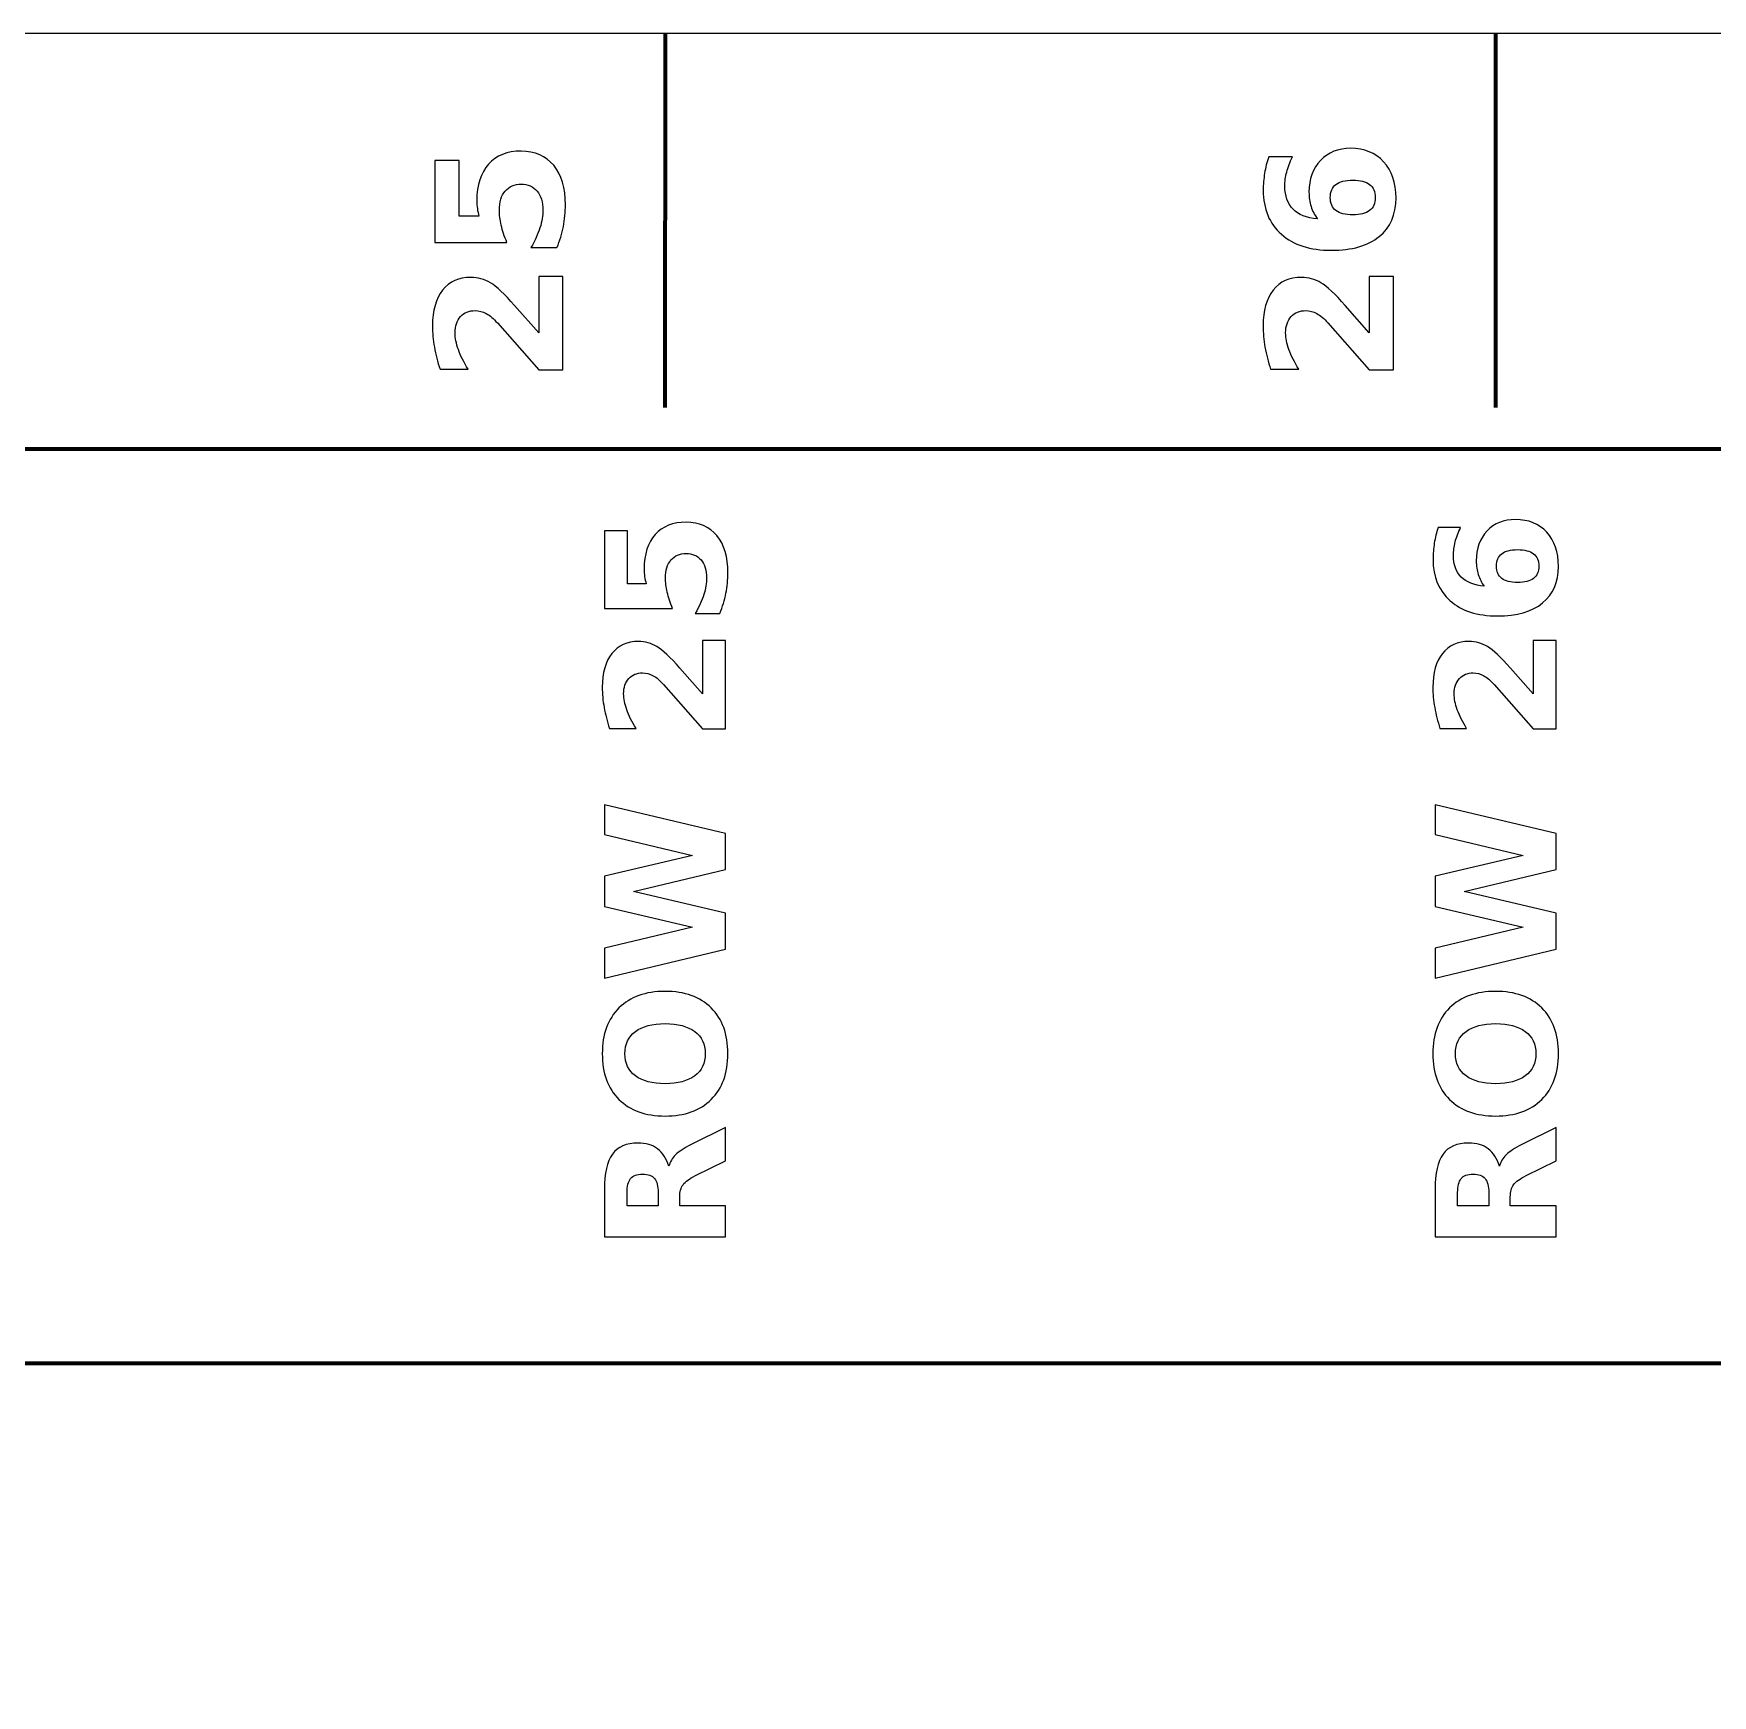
# Model space of a CAD drawing. Header units: centimetres. Extents: x -27.5 to 5.5, y -16.9 to -12.8.
# Drawn here: x -2.567 to -0.546, y -14.85 to -12.85 of the extents above; entities that cross this region are included whole.
import ezdxf

# ---------------------------------------------------------------- set-up
doc = ezdxf.new("R2010")
doc.units = ezdxf.units.CM
doc.header["$MEASUREMENT"] = 0
doc.layers.add('Layer 1', color=7, linetype='Continuous')

msp = doc.modelspace()

# ---------------------------------------------------------------- linework, layer by layer
at = {"layer": 'Layer 1', "color": 7}
msp.add_open_spline([(-27.5, -12.85), (-27.5, -12.85), (5.5, -12.85), (5.5, -12.85), (5.5, -12.85), (5.5, -12.85), (5.5, -16.85), (5.5, -16.85), (5.5, -16.85), (5.5, -16.85), (-27.5, -16.85), (-27.5, -16.85), (-27.5, -16.85), (-27.5, -16.85), (-27.5, -12.85), (-27.5, -12.85)], degree=3, knots=[0, 0, 0, 0, 0.25, 0.25, 0.25, 0.25, 0.5, 0.5, 0.5, 0.5, 0.75, 0.75, 0.75, 0.75, 1, 1, 1, 1], dxfattribs=at)
at = {"layer": 'Layer 1', "color": 250, "lineweight": 106}
for points in [[(-1.80684, -12.85), (-1.80684, -12.85), (-1.80686, -13.29999), (-1.80686, -13.29999)], [(-0.80684, -12.85), (-0.80684, -12.85), (-0.80686, -13.29999), (-0.80686, -13.29999)]]:
    msp.add_open_spline(points, degree=3, dxfattribs=at)
at = {"layer": 'Layer 1', "color": 250}
for points, knots in [([(-2.08401, -13.10151), (-2.08401, -13.10151), (-2.08401, -13.00259), (-2.08401, -13.00259), (-2.08401, -13.00259), (-2.08401, -13.00259), (-2.05476, -13.00259), (-2.05476, -13.00259), (-2.05476, -13.00259), (-2.05476, -13.00259), (-2.05476, -13.0698), (-2.05476, -13.0698), (-2.05476, -13.0698), (-2.05476, -13.0698), (-2.03088, -13.0698), (-2.03088, -13.0698), (-2.03088, -13.0698), (-2.03169, -13.06676), (-2.03232, -13.06373), (-2.03278, -13.06066), (-2.03278, -13.06066), (-2.03324, -13.05759), (-2.03345, -13.05438), (-2.03345, -13.0511), (-2.03345, -13.0511), (-2.03345, -13.03226), (-2.02876, -13.01762), (-2.01934, -13.00714), (-2.01934, -13.00714), (-2.00996, -12.99667), (-1.99683, -12.99144), (-1.98004, -12.99144), (-1.98004, -12.99144), (-1.96336, -12.99144), (-1.9503, -12.99716), (-1.94085, -13.00855), (-1.94085, -13.00855), (-1.93143, -13.01995), (-1.9267, -13.03579), (-1.9267, -13.05604), (-1.9267, -13.05604), (-1.9267, -13.06479), (-1.92755, -13.07347), (-1.92924, -13.08204), (-1.92924, -13.08204), (-1.93093, -13.09061), (-1.93347, -13.09915), (-1.93693, -13.10762), (-1.93693, -13.10762), (-1.93693, -13.10762), (-1.96826, -13.10762), (-1.96826, -13.10762), (-1.96826, -13.10762), (-1.96343, -13.09922), (-1.95983, -13.09125), (-1.95739, -13.0837), (-1.95739, -13.0837), (-1.95499, -13.07615), (-1.9538, -13.06902), (-1.9538, -13.06235), (-1.9538, -13.06235), (-1.9538, -13.05269), (-1.95616, -13.0451), (-1.96089, -13.03956), (-1.96089, -13.03956), (-1.96558, -13.03403), (-1.97196, -13.03124), (-1.98001, -13.03124), (-1.98001, -13.03124), (-1.98816, -13.03124), (-1.99454, -13.03403), (-1.99923, -13.03956), (-1.99923, -13.03956), (-2.00393, -13.0451), (-2.00625, -13.05269), (-2.00625, -13.06235), (-2.00625, -13.06235), (-2.00625, -13.06807), (-2.00551, -13.07417), (-2.00403, -13.08063), (-2.00403, -13.08063), (-2.00255, -13.08712), (-2.00026, -13.09407), (-1.99715, -13.10151), (-1.99715, -13.10151), (-1.99715, -13.10151), (-2.08401, -13.10151), (-2.08401, -13.10151)], [0, 0, 0, 0, 0.0454545, 0.0454545, 0.0454545, 0.0454545, 0.0909091, 0.0909091, 0.0909091, 0.0909091, 0.1363636, 0.1363636, 0.1363636, 0.1363636, 0.1818182, 0.1818182, 0.1818182, 0.1818182, 0.2272727, 0.2272727, 0.2272727, 0.2272727, 0.2727273, 0.2727273, 0.2727273, 0.2727273, 0.3181818, 0.3181818, 0.3181818, 0.3181818, 0.3636364, 0.3636364, 0.3636364, 0.3636364, 0.4090909, 0.4090909, 0.4090909, 0.4090909, 0.4545455, 0.4545455, 0.4545455, 0.4545455, 0.5, 0.5, 0.5, 0.5, 0.5454545, 0.5454545, 0.5454545, 0.5454545, 0.5909091, 0.5909091, 0.5909091, 0.5909091, 0.6363636, 0.6363636, 0.6363636, 0.6363636, 0.6818182, 0.6818182, 0.6818182, 0.6818182, 0.7272727, 0.7272727, 0.7272727, 0.7272727, 0.7727273, 0.7727273, 0.7727273, 0.7727273, 0.8181818, 0.8181818, 0.8181818, 0.8181818, 0.8636364, 0.8636364, 0.8636364, 0.8636364, 0.9090909, 0.9090909, 0.9090909, 0.9090909, 0.9545455, 0.9545455, 0.9545455, 0.9545455, 1, 1, 1, 1]), ([(-1.07999, -12.99818), (-1.07999, -12.99818), (-1.05145, -12.99818), (-1.05145, -12.99818), (-1.05145, -12.99818), (-1.05455, -13.00474), (-1.05684, -13.01088), (-1.05832, -13.01667), (-1.05832, -13.01667), (-1.05981, -13.02245), (-1.06055, -13.02813), (-1.06055, -13.03364), (-1.06055, -13.03364), (-1.06055, -13.04549), (-1.05727, -13.0547), (-1.05067, -13.06133), (-1.05067, -13.06133), (-1.04411, -13.06793), (-1.03434, -13.07181), (-1.02139, -13.0729), (-1.02139, -13.0729), (-1.02474, -13.06835), (-1.02728, -13.06341), (-1.02897, -13.05812), (-1.02897, -13.05812), (-1.03067, -13.05283), (-1.03151, -13.04704), (-1.03151, -13.04076), (-1.03151, -13.04076), (-1.03151, -13.02499), (-1.02689, -13.01226), (-1.01765, -13.00259), (-1.01765, -13.00259), (-1.00844, -12.99289), (-0.99634, -12.98806), (-0.98138, -12.98806), (-0.98138, -12.98806), (-0.96484, -12.98806), (-0.95161, -12.99346), (-0.94162, -13.00429), (-0.94162, -13.00429), (-0.93168, -13.01508), (-0.9267, -13.02962), (-0.9267, -13.04778), (-0.9267, -13.04778), (-0.9267, -13.06782), (-0.93347, -13.08334), (-0.94702, -13.09435), (-0.94702, -13.09435), (-0.96053, -13.10532), (-0.97976, -13.11083), (-1.00463, -13.11083), (-1.00463, -13.11083), (-1.0301, -13.11083), (-1.05014, -13.10441), (-1.06471, -13.09156), (-1.06471, -13.09156), (-1.07928, -13.07869), (-1.08658, -13.06108), (-1.08658, -13.03868), (-1.08658, -13.03868), (-1.08658, -13.03159), (-1.08602, -13.02471), (-1.08492, -13.01801), (-1.08492, -13.01801), (-1.08383, -13.01134), (-1.08217, -13.00474), (-1.07999, -12.99818)], [0, 0, 0, 0, 0.0588235, 0.0588235, 0.0588235, 0.0588235, 0.1176471, 0.1176471, 0.1176471, 0.1176471, 0.1764706, 0.1764706, 0.1764706, 0.1764706, 0.2352941, 0.2352941, 0.2352941, 0.2352941, 0.2941176, 0.2941176, 0.2941176, 0.2941176, 0.3529412, 0.3529412, 0.3529412, 0.3529412, 0.4117647, 0.4117647, 0.4117647, 0.4117647, 0.4705882, 0.4705882, 0.4705882, 0.4705882, 0.5294118, 0.5294118, 0.5294118, 0.5294118, 0.5882353, 0.5882353, 0.5882353, 0.5882353, 0.6470588, 0.6470588, 0.6470588, 0.6470588, 0.7058824, 0.7058824, 0.7058824, 0.7058824, 0.7647059, 0.7647059, 0.7647059, 0.7647059, 0.8235294, 0.8235294, 0.8235294, 0.8235294, 0.8823529, 0.8823529, 0.8823529, 0.8823529, 0.9411765, 0.9411765, 0.9411765, 0.9411765, 1, 1, 1, 1]), ([(-1.00587, -13.04736), (-1.00587, -13.05435), (-1.00361, -13.05957), (-0.99909, -13.06302), (-0.99909, -13.06302), (-0.99458, -13.06652), (-0.9878, -13.06825), (-0.97877, -13.06825), (-0.97877, -13.06825), (-0.96978, -13.06825), (-0.963, -13.06652), (-0.95849, -13.06302), (-0.95849, -13.06302), (-0.95397, -13.05957), (-0.95171, -13.05435), (-0.95171, -13.04736), (-0.95171, -13.04736), (-0.95171, -13.04034), (-0.95397, -13.03508), (-0.95849, -13.03163), (-0.95849, -13.03163), (-0.963, -13.02813), (-0.96978, -13.02641), (-0.97877, -13.02641), (-0.97877, -13.02641), (-0.9878, -13.02641), (-0.99458, -13.02813), (-0.99909, -13.03163), (-0.99909, -13.03163), (-1.00361, -13.03508), (-1.00587, -13.04034), (-1.00587, -13.04736)], [0, 0, 0, 0, 0.125, 0.125, 0.125, 0.125, 0.25, 0.25, 0.25, 0.25, 0.375, 0.375, 0.375, 0.375, 0.5, 0.5, 0.5, 0.5, 0.625, 0.625, 0.625, 0.625, 0.75, 0.75, 0.75, 0.75, 0.875, 0.875, 0.875, 0.875, 1, 1, 1, 1]), ([(-1.95895, -13.21024), (-1.95895, -13.21024), (-1.95895, -13.14233), (-1.95895, -13.14233), (-1.95895, -13.14233), (-1.95895, -13.14233), (-1.9297, -13.14233), (-1.9297, -13.14233), (-1.9297, -13.14233), (-1.9297, -13.14233), (-1.9297, -13.25448), (-1.9297, -13.25448), (-1.9297, -13.25448), (-1.9297, -13.25448), (-1.95895, -13.25448), (-1.95895, -13.25448), (-1.95895, -13.25448), (-1.95895, -13.25448), (-2.00865, -13.19814), (-2.00865, -13.19814), (-2.00865, -13.19814), (-2.0132, -13.1931), (-2.01765, -13.18939), (-2.02199, -13.187), (-2.02199, -13.187), (-2.02633, -13.18456), (-2.03084, -13.18336), (-2.03553, -13.18336), (-2.03553, -13.18336), (-2.04277, -13.18336), (-2.04859, -13.1858), (-2.053, -13.19066), (-2.053, -13.19066), (-2.05741, -13.1955), (-2.05959, -13.20195), (-2.05959, -13.21003), (-2.05959, -13.21003), (-2.05959, -13.21624), (-2.05825, -13.22301), (-2.05561, -13.23039), (-2.05561, -13.23039), (-2.05296, -13.23776), (-2.04901, -13.24566), (-2.04379, -13.25406), (-2.04379, -13.25406), (-2.04379, -13.25406), (-2.07769, -13.25406), (-2.07769, -13.25406), (-2.07769, -13.25406), (-2.08066, -13.2451), (-2.08291, -13.23624), (-2.08447, -13.22749), (-2.08447, -13.22749), (-2.08602, -13.21875), (-2.08679, -13.21017), (-2.08679, -13.20174), (-2.08679, -13.20174), (-2.08679, -13.18329), (-2.08274, -13.16893), (-2.07459, -13.1587), (-2.07459, -13.1587), (-2.06647, -13.14847), (-2.05515, -13.14336), (-2.04058, -13.14336), (-2.04058, -13.14336), (-2.03218, -13.14336), (-2.02435, -13.14554), (-2.01708, -13.14988), (-2.01708, -13.14988), (-2.00982, -13.15422), (-2.00008, -13.16336), (-1.98787, -13.17726), (-1.98787, -13.17726), (-1.98787, -13.17726), (-1.95895, -13.21024), (-1.95895, -13.21024)], [0, 0, 0, 0, 0.0526316, 0.0526316, 0.0526316, 0.0526316, 0.1052632, 0.1052632, 0.1052632, 0.1052632, 0.1578947, 0.1578947, 0.1578947, 0.1578947, 0.2105263, 0.2105263, 0.2105263, 0.2105263, 0.2631579, 0.2631579, 0.2631579, 0.2631579, 0.3157895, 0.3157895, 0.3157895, 0.3157895, 0.3684211, 0.3684211, 0.3684211, 0.3684211, 0.4210526, 0.4210526, 0.4210526, 0.4210526, 0.4736842, 0.4736842, 0.4736842, 0.4736842, 0.5263158, 0.5263158, 0.5263158, 0.5263158, 0.5789474, 0.5789474, 0.5789474, 0.5789474, 0.6315789, 0.6315789, 0.6315789, 0.6315789, 0.6842105, 0.6842105, 0.6842105, 0.6842105, 0.7368421, 0.7368421, 0.7368421, 0.7368421, 0.7894737, 0.7894737, 0.7894737, 0.7894737, 0.8421053, 0.8421053, 0.8421053, 0.8421053, 0.8947368, 0.8947368, 0.8947368, 0.8947368, 0.9473684, 0.9473684, 0.9473684, 0.9473684, 1, 1, 1, 1]), ([(-0.95895, -13.21024), (-0.95895, -13.21024), (-0.95895, -13.14233), (-0.95895, -13.14233), (-0.95895, -13.14233), (-0.95895, -13.14233), (-0.9297, -13.14233), (-0.9297, -13.14233), (-0.9297, -13.14233), (-0.9297, -13.14233), (-0.9297, -13.25448), (-0.9297, -13.25448), (-0.9297, -13.25448), (-0.9297, -13.25448), (-0.95895, -13.25448), (-0.95895, -13.25448), (-0.95895, -13.25448), (-0.95895, -13.25448), (-1.00865, -13.19814), (-1.00865, -13.19814), (-1.00865, -13.19814), (-1.0132, -13.1931), (-1.01765, -13.18939), (-1.02199, -13.187), (-1.02199, -13.187), (-1.02633, -13.18456), (-1.03084, -13.18336), (-1.03553, -13.18336), (-1.03553, -13.18336), (-1.04277, -13.18336), (-1.04859, -13.1858), (-1.053, -13.19066), (-1.053, -13.19066), (-1.05741, -13.1955), (-1.05959, -13.20195), (-1.05959, -13.21003), (-1.05959, -13.21003), (-1.05959, -13.21624), (-1.05825, -13.22301), (-1.05561, -13.23039), (-1.05561, -13.23039), (-1.05296, -13.23776), (-1.04901, -13.24566), (-1.04379, -13.25406), (-1.04379, -13.25406), (-1.04379, -13.25406), (-1.07769, -13.25406), (-1.07769, -13.25406), (-1.07769, -13.25406), (-1.08066, -13.2451), (-1.08291, -13.23624), (-1.08447, -13.22749), (-1.08447, -13.22749), (-1.08602, -13.21875), (-1.08679, -13.21017), (-1.08679, -13.20174), (-1.08679, -13.20174), (-1.08679, -13.18329), (-1.08274, -13.16893), (-1.07459, -13.1587), (-1.07459, -13.1587), (-1.06647, -13.14847), (-1.05515, -13.14336), (-1.04058, -13.14336), (-1.04058, -13.14336), (-1.03218, -13.14336), (-1.02435, -13.14554), (-1.01708, -13.14988), (-1.01708, -13.14988), (-1.00982, -13.15422), (-1.00008, -13.16336), (-0.98787, -13.17726), (-0.98787, -13.17726), (-0.98787, -13.17726), (-0.95895, -13.21024), (-0.95895, -13.21024)], [0, 0, 0, 0, 0.0526316, 0.0526316, 0.0526316, 0.0526316, 0.1052632, 0.1052632, 0.1052632, 0.1052632, 0.1578947, 0.1578947, 0.1578947, 0.1578947, 0.2105263, 0.2105263, 0.2105263, 0.2105263, 0.2631579, 0.2631579, 0.2631579, 0.2631579, 0.3157895, 0.3157895, 0.3157895, 0.3157895, 0.3684211, 0.3684211, 0.3684211, 0.3684211, 0.4210526, 0.4210526, 0.4210526, 0.4210526, 0.4736842, 0.4736842, 0.4736842, 0.4736842, 0.5263158, 0.5263158, 0.5263158, 0.5263158, 0.5789474, 0.5789474, 0.5789474, 0.5789474, 0.6315789, 0.6315789, 0.6315789, 0.6315789, 0.6842105, 0.6842105, 0.6842105, 0.6842105, 0.7368421, 0.7368421, 0.7368421, 0.7368421, 0.7894737, 0.7894737, 0.7894737, 0.7894737, 0.8421053, 0.8421053, 0.8421053, 0.8421053, 0.8947368, 0.8947368, 0.8947368, 0.8947368, 0.9473684, 0.9473684, 0.9473684, 0.9473684, 1, 1, 1, 1]), ([(-1.87974, -13.54204), (-1.87974, -13.54204), (-1.87974, -13.44857), (-1.87974, -13.44857), (-1.87974, -13.44857), (-1.87974, -13.44857), (-1.85211, -13.44857), (-1.85211, -13.44857), (-1.85211, -13.44857), (-1.85211, -13.44857), (-1.85211, -13.51207), (-1.85211, -13.51207), (-1.85211, -13.51207), (-1.85211, -13.51207), (-1.82954, -13.51207), (-1.82954, -13.51207), (-1.82954, -13.51207), (-1.83031, -13.50921), (-1.83091, -13.50634), (-1.83134, -13.50344), (-1.83134, -13.50344), (-1.83177, -13.50054), (-1.83197, -13.49751), (-1.83197, -13.49441), (-1.83197, -13.49441), (-1.83197, -13.47661), (-1.82754, -13.46277), (-1.81864, -13.45287), (-1.81864, -13.45287), (-1.80977, -13.44297), (-1.79737, -13.43804), (-1.78151, -13.43804), (-1.78151, -13.43804), (-1.76574, -13.43804), (-1.75341, -13.44344), (-1.74447, -13.45421), (-1.74447, -13.45421), (-1.73557, -13.46497), (-1.73111, -13.47994), (-1.73111, -13.49907), (-1.73111, -13.49907), (-1.73111, -13.50734), (-1.73191, -13.51554), (-1.73351, -13.52364), (-1.73351, -13.52364), (-1.73511, -13.53174), (-1.73751, -13.53981), (-1.74077, -13.54781), (-1.74077, -13.54781), (-1.74077, -13.54781), (-1.77037, -13.54781), (-1.77037, -13.54781), (-1.77037, -13.54781), (-1.76581, -13.53987), (-1.76241, -13.53234), (-1.76011, -13.52521), (-1.76011, -13.52521), (-1.75784, -13.51807), (-1.75671, -13.51134), (-1.75671, -13.50504), (-1.75671, -13.50504), (-1.75671, -13.49591), (-1.75894, -13.48874), (-1.76341, -13.48351), (-1.76341, -13.48351), (-1.76784, -13.47827), (-1.77387, -13.47564), (-1.78147, -13.47564), (-1.78147, -13.47564), (-1.78917, -13.47564), (-1.79521, -13.47827), (-1.79964, -13.48351), (-1.79964, -13.48351), (-1.80407, -13.48874), (-1.80627, -13.49591), (-1.80627, -13.50504), (-1.80627, -13.50504), (-1.80627, -13.51044), (-1.80557, -13.51621), (-1.80417, -13.52231), (-1.80417, -13.52231), (-1.80277, -13.52844), (-1.80061, -13.53501), (-1.79767, -13.54204), (-1.79767, -13.54204), (-1.79767, -13.54204), (-1.87974, -13.54204), (-1.87974, -13.54204)], [0, 0, 0, 0, 0.0454545, 0.0454545, 0.0454545, 0.0454545, 0.0909091, 0.0909091, 0.0909091, 0.0909091, 0.1363636, 0.1363636, 0.1363636, 0.1363636, 0.1818182, 0.1818182, 0.1818182, 0.1818182, 0.2272727, 0.2272727, 0.2272727, 0.2272727, 0.2727273, 0.2727273, 0.2727273, 0.2727273, 0.3181818, 0.3181818, 0.3181818, 0.3181818, 0.3636364, 0.3636364, 0.3636364, 0.3636364, 0.4090909, 0.4090909, 0.4090909, 0.4090909, 0.4545455, 0.4545455, 0.4545455, 0.4545455, 0.5, 0.5, 0.5, 0.5, 0.5454545, 0.5454545, 0.5454545, 0.5454545, 0.5909091, 0.5909091, 0.5909091, 0.5909091, 0.6363636, 0.6363636, 0.6363636, 0.6363636, 0.6818182, 0.6818182, 0.6818182, 0.6818182, 0.7272727, 0.7272727, 0.7272727, 0.7272727, 0.7727273, 0.7727273, 0.7727273, 0.7727273, 0.8181818, 0.8181818, 0.8181818, 0.8181818, 0.8636364, 0.8636364, 0.8636364, 0.8636364, 0.9090909, 0.9090909, 0.9090909, 0.9090909, 0.9545455, 0.9545455, 0.9545455, 0.9545455, 1, 1, 1, 1]), ([(-0.87594, -13.44441), (-0.87594, -13.44441), (-0.84897, -13.44441), (-0.84897, -13.44441), (-0.84897, -13.44441), (-0.85191, -13.45061), (-0.85407, -13.45641), (-0.85547, -13.46187), (-0.85547, -13.46187), (-0.85687, -13.46734), (-0.85757, -13.47271), (-0.85757, -13.47791), (-0.85757, -13.47791), (-0.85757, -13.48911), (-0.85447, -13.49781), (-0.84824, -13.50407), (-0.84824, -13.50407), (-0.84204, -13.51031), (-0.83281, -13.51397), (-0.82057, -13.51501), (-0.82057, -13.51501), (-0.82374, -13.51071), (-0.82614, -13.50604), (-0.82774, -13.50104), (-0.82774, -13.50104), (-0.82934, -13.49604), (-0.83014, -13.49057), (-0.83014, -13.48464), (-0.83014, -13.48464), (-0.83014, -13.46974), (-0.82577, -13.45771), (-0.81704, -13.44857), (-0.81704, -13.44857), (-0.80834, -13.43941), (-0.79691, -13.43484), (-0.78277, -13.43484), (-0.78277, -13.43484), (-0.76714, -13.43484), (-0.75464, -13.43994), (-0.74521, -13.45017), (-0.74521, -13.45017), (-0.73581, -13.46037), (-0.73111, -13.47411), (-0.73111, -13.49127), (-0.73111, -13.49127), (-0.73111, -13.51021), (-0.73751, -13.52487), (-0.75031, -13.53527), (-0.75031, -13.53527), (-0.76307, -13.54564), (-0.78124, -13.55084), (-0.80474, -13.55084), (-0.80474, -13.55084), (-0.82881, -13.55084), (-0.84774, -13.54477), (-0.86151, -13.53264), (-0.86151, -13.53264), (-0.87527, -13.52047), (-0.88217, -13.50384), (-0.88217, -13.48267), (-0.88217, -13.48267), (-0.88217, -13.47597), (-0.88164, -13.46947), (-0.88061, -13.46314), (-0.88061, -13.46314), (-0.87957, -13.45684), (-0.87801, -13.45061), (-0.87594, -13.44441)], [0, 0, 0, 0, 0.0588235, 0.0588235, 0.0588235, 0.0588235, 0.1176471, 0.1176471, 0.1176471, 0.1176471, 0.1764706, 0.1764706, 0.1764706, 0.1764706, 0.2352941, 0.2352941, 0.2352941, 0.2352941, 0.2941176, 0.2941176, 0.2941176, 0.2941176, 0.3529412, 0.3529412, 0.3529412, 0.3529412, 0.4117647, 0.4117647, 0.4117647, 0.4117647, 0.4705882, 0.4705882, 0.4705882, 0.4705882, 0.5294118, 0.5294118, 0.5294118, 0.5294118, 0.5882353, 0.5882353, 0.5882353, 0.5882353, 0.6470588, 0.6470588, 0.6470588, 0.6470588, 0.7058824, 0.7058824, 0.7058824, 0.7058824, 0.7647059, 0.7647059, 0.7647059, 0.7647059, 0.8235294, 0.8235294, 0.8235294, 0.8235294, 0.8823529, 0.8823529, 0.8823529, 0.8823529, 0.9411765, 0.9411765, 0.9411765, 0.9411765, 1, 1, 1, 1]), ([(-0.80591, -13.49087), (-0.80591, -13.49747), (-0.80377, -13.50241), (-0.79951, -13.50567), (-0.79951, -13.50567), (-0.79524, -13.50897), (-0.78884, -13.51061), (-0.78031, -13.51061), (-0.78031, -13.51061), (-0.77181, -13.51061), (-0.76541, -13.50897), (-0.76114, -13.50567), (-0.76114, -13.50567), (-0.75687, -13.50241), (-0.75474, -13.49747), (-0.75474, -13.49087), (-0.75474, -13.49087), (-0.75474, -13.48424), (-0.75687, -13.47927), (-0.76114, -13.47601), (-0.76114, -13.47601), (-0.76541, -13.47271), (-0.77181, -13.47107), (-0.78031, -13.47107), (-0.78031, -13.47107), (-0.78884, -13.47107), (-0.79524, -13.47271), (-0.79951, -13.47601), (-0.79951, -13.47601), (-0.80377, -13.47927), (-0.80591, -13.48424), (-0.80591, -13.49087)], [0, 0, 0, 0, 0.125, 0.125, 0.125, 0.125, 0.25, 0.25, 0.25, 0.25, 0.375, 0.375, 0.375, 0.375, 0.5, 0.5, 0.5, 0.5, 0.625, 0.625, 0.625, 0.625, 0.75, 0.75, 0.75, 0.75, 0.875, 0.875, 0.875, 0.875, 1, 1, 1, 1]), ([(-1.76157, -13.64478), (-1.76157, -13.64478), (-1.76157, -13.58061), (-1.76157, -13.58061), (-1.76157, -13.58061), (-1.76157, -13.58061), (-1.73394, -13.58061), (-1.73394, -13.58061), (-1.73394, -13.58061), (-1.73394, -13.58061), (-1.73394, -13.68658), (-1.73394, -13.68658), (-1.73394, -13.68658), (-1.73394, -13.68658), (-1.76157, -13.68658), (-1.76157, -13.68658), (-1.76157, -13.68658), (-1.76157, -13.68658), (-1.80854, -13.63334), (-1.80854, -13.63334), (-1.80854, -13.63334), (-1.81284, -13.62858), (-1.81704, -13.62508), (-1.82114, -13.62281), (-1.82114, -13.62281), (-1.82524, -13.62051), (-1.82951, -13.61938), (-1.83394, -13.61938), (-1.83394, -13.61938), (-1.84077, -13.61938), (-1.84627, -13.62168), (-1.85044, -13.62628), (-1.85044, -13.62628), (-1.85461, -13.63084), (-1.85667, -13.63694), (-1.85667, -13.64458), (-1.85667, -13.64458), (-1.85667, -13.65044), (-1.85541, -13.65684), (-1.85291, -13.66381), (-1.85291, -13.66381), (-1.85041, -13.67078), (-1.84667, -13.67824), (-1.84174, -13.68618), (-1.84174, -13.68618), (-1.84174, -13.68618), (-1.87377, -13.68618), (-1.87377, -13.68618), (-1.87377, -13.68618), (-1.87657, -13.67771), (-1.87871, -13.66934), (-1.88017, -13.66108), (-1.88017, -13.66108), (-1.88164, -13.65281), (-1.88237, -13.64471), (-1.88237, -13.63674), (-1.88237, -13.63674), (-1.88237, -13.61931), (-1.87854, -13.60574), (-1.87084, -13.59608), (-1.87084, -13.59608), (-1.86317, -13.58641), (-1.85247, -13.58158), (-1.83871, -13.58158), (-1.83871, -13.58158), (-1.83077, -13.58158), (-1.82337, -13.58364), (-1.81651, -13.58774), (-1.81651, -13.58774), (-1.80964, -13.59184), (-1.80044, -13.60048), (-1.78891, -13.61361), (-1.78891, -13.61361), (-1.78891, -13.61361), (-1.76157, -13.64478), (-1.76157, -13.64478)], [0, 0, 0, 0, 0.0526316, 0.0526316, 0.0526316, 0.0526316, 0.1052632, 0.1052632, 0.1052632, 0.1052632, 0.1578947, 0.1578947, 0.1578947, 0.1578947, 0.2105263, 0.2105263, 0.2105263, 0.2105263, 0.2631579, 0.2631579, 0.2631579, 0.2631579, 0.3157895, 0.3157895, 0.3157895, 0.3157895, 0.3684211, 0.3684211, 0.3684211, 0.3684211, 0.4210526, 0.4210526, 0.4210526, 0.4210526, 0.4736842, 0.4736842, 0.4736842, 0.4736842, 0.5263158, 0.5263158, 0.5263158, 0.5263158, 0.5789474, 0.5789474, 0.5789474, 0.5789474, 0.6315789, 0.6315789, 0.6315789, 0.6315789, 0.6842105, 0.6842105, 0.6842105, 0.6842105, 0.7368421, 0.7368421, 0.7368421, 0.7368421, 0.7894737, 0.7894737, 0.7894737, 0.7894737, 0.8421053, 0.8421053, 0.8421053, 0.8421053, 0.8947368, 0.8947368, 0.8947368, 0.8947368, 0.9473684, 0.9473684, 0.9473684, 0.9473684, 1, 1, 1, 1]), ([(-0.76157, -13.64478), (-0.76157, -13.64478), (-0.76157, -13.58061), (-0.76157, -13.58061), (-0.76157, -13.58061), (-0.76157, -13.58061), (-0.73394, -13.58061), (-0.73394, -13.58061), (-0.73394, -13.58061), (-0.73394, -13.58061), (-0.73394, -13.68658), (-0.73394, -13.68658), (-0.73394, -13.68658), (-0.73394, -13.68658), (-0.76157, -13.68658), (-0.76157, -13.68658), (-0.76157, -13.68658), (-0.76157, -13.68658), (-0.80854, -13.63334), (-0.80854, -13.63334), (-0.80854, -13.63334), (-0.81284, -13.62858), (-0.81704, -13.62508), (-0.82114, -13.62281), (-0.82114, -13.62281), (-0.82524, -13.62051), (-0.82951, -13.61938), (-0.83394, -13.61938), (-0.83394, -13.61938), (-0.84077, -13.61938), (-0.84627, -13.62168), (-0.85044, -13.62628), (-0.85044, -13.62628), (-0.85461, -13.63084), (-0.85667, -13.63694), (-0.85667, -13.64458), (-0.85667, -13.64458), (-0.85667, -13.65044), (-0.85541, -13.65684), (-0.85291, -13.66381), (-0.85291, -13.66381), (-0.85041, -13.67078), (-0.84667, -13.67824), (-0.84174, -13.68618), (-0.84174, -13.68618), (-0.84174, -13.68618), (-0.87377, -13.68618), (-0.87377, -13.68618), (-0.87377, -13.68618), (-0.87657, -13.67771), (-0.87871, -13.66934), (-0.88017, -13.66108), (-0.88017, -13.66108), (-0.88164, -13.65281), (-0.88237, -13.64471), (-0.88237, -13.63674), (-0.88237, -13.63674), (-0.88237, -13.61931), (-0.87854, -13.60574), (-0.87084, -13.59608), (-0.87084, -13.59608), (-0.86317, -13.58641), (-0.85247, -13.58158), (-0.83871, -13.58158), (-0.83871, -13.58158), (-0.83077, -13.58158), (-0.82337, -13.58364), (-0.81651, -13.58774), (-0.81651, -13.58774), (-0.80964, -13.59184), (-0.80044, -13.60048), (-0.78891, -13.61361), (-0.78891, -13.61361), (-0.78891, -13.61361), (-0.76157, -13.64478), (-0.76157, -13.64478)], [0, 0, 0, 0, 0.0526316, 0.0526316, 0.0526316, 0.0526316, 0.1052632, 0.1052632, 0.1052632, 0.1052632, 0.1578947, 0.1578947, 0.1578947, 0.1578947, 0.2105263, 0.2105263, 0.2105263, 0.2105263, 0.2631579, 0.2631579, 0.2631579, 0.2631579, 0.3157895, 0.3157895, 0.3157895, 0.3157895, 0.3684211, 0.3684211, 0.3684211, 0.3684211, 0.4210526, 0.4210526, 0.4210526, 0.4210526, 0.4736842, 0.4736842, 0.4736842, 0.4736842, 0.5263158, 0.5263158, 0.5263158, 0.5263158, 0.5789474, 0.5789474, 0.5789474, 0.5789474, 0.6315789, 0.6315789, 0.6315789, 0.6315789, 0.6842105, 0.6842105, 0.6842105, 0.6842105, 0.7368421, 0.7368421, 0.7368421, 0.7368421, 0.7894737, 0.7894737, 0.7894737, 0.7894737, 0.8421053, 0.8421053, 0.8421053, 0.8421053, 0.8947368, 0.8947368, 0.8947368, 0.8947368, 0.9473684, 0.9473684, 0.9473684, 0.9473684, 1, 1, 1, 1]), ([(-1.87974, -13.98667), (-1.87974, -13.98667), (-1.87974, -13.95064), (-1.87974, -13.95064), (-1.87974, -13.95064), (-1.87974, -13.95064), (-1.77377, -13.92544), (-1.77377, -13.92544), (-1.77377, -13.92544), (-1.77377, -13.92544), (-1.87974, -13.90044), (-1.87974, -13.90044), (-1.87974, -13.90044), (-1.87974, -13.90044), (-1.87974, -13.86421), (-1.87974, -13.86421), (-1.87974, -13.86421), (-1.87974, -13.86421), (-1.77377, -13.83921), (-1.77377, -13.83921), (-1.77377, -13.83921), (-1.77377, -13.83921), (-1.87974, -13.81401), (-1.87974, -13.81401), (-1.87974, -13.81401), (-1.87974, -13.81401), (-1.87974, -13.77827), (-1.87974, -13.77827), (-1.87974, -13.77827), (-1.87974, -13.77827), (-1.73394, -13.81264), (-1.73394, -13.81264), (-1.73394, -13.81264), (-1.73394, -13.81264), (-1.73394, -13.85601), (-1.73394, -13.85601), (-1.73394, -13.85601), (-1.73394, -13.85601), (-1.84477, -13.88247), (-1.84477, -13.88247), (-1.84477, -13.88247), (-1.84477, -13.88247), (-1.73394, -13.90864), (-1.73394, -13.90864), (-1.73394, -13.90864), (-1.73394, -13.90864), (-1.73394, -13.95201), (-1.73394, -13.95201), (-1.73394, -13.95201), (-1.73394, -13.95201), (-1.87974, -13.98667), (-1.87974, -13.98667)], [0, 0, 0, 0, 0.0769231, 0.0769231, 0.0769231, 0.0769231, 0.1538462, 0.1538462, 0.1538462, 0.1538462, 0.2307692, 0.2307692, 0.2307692, 0.2307692, 0.3076923, 0.3076923, 0.3076923, 0.3076923, 0.3846154, 0.3846154, 0.3846154, 0.3846154, 0.4615385, 0.4615385, 0.4615385, 0.4615385, 0.5384615, 0.5384615, 0.5384615, 0.5384615, 0.6153846, 0.6153846, 0.6153846, 0.6153846, 0.6923077, 0.6923077, 0.6923077, 0.6923077, 0.7692308, 0.7692308, 0.7692308, 0.7692308, 0.8461538, 0.8461538, 0.8461538, 0.8461538, 0.9230769, 0.9230769, 0.9230769, 0.9230769, 1, 1, 1, 1]), ([(-0.87974, -13.98667), (-0.87974, -13.98667), (-0.87974, -13.95064), (-0.87974, -13.95064), (-0.87974, -13.95064), (-0.87974, -13.95064), (-0.77377, -13.92544), (-0.77377, -13.92544), (-0.77377, -13.92544), (-0.77377, -13.92544), (-0.87974, -13.90044), (-0.87974, -13.90044), (-0.87974, -13.90044), (-0.87974, -13.90044), (-0.87974, -13.86421), (-0.87974, -13.86421), (-0.87974, -13.86421), (-0.87974, -13.86421), (-0.77377, -13.83921), (-0.77377, -13.83921), (-0.77377, -13.83921), (-0.77377, -13.83921), (-0.87974, -13.81401), (-0.87974, -13.81401), (-0.87974, -13.81401), (-0.87974, -13.81401), (-0.87974, -13.77827), (-0.87974, -13.77827), (-0.87974, -13.77827), (-0.87974, -13.77827), (-0.73394, -13.81264), (-0.73394, -13.81264), (-0.73394, -13.81264), (-0.73394, -13.81264), (-0.73394, -13.85601), (-0.73394, -13.85601), (-0.73394, -13.85601), (-0.73394, -13.85601), (-0.84477, -13.88247), (-0.84477, -13.88247), (-0.84477, -13.88247), (-0.84477, -13.88247), (-0.73394, -13.90864), (-0.73394, -13.90864), (-0.73394, -13.90864), (-0.73394, -13.90864), (-0.73394, -13.95201), (-0.73394, -13.95201), (-0.73394, -13.95201), (-0.73394, -13.95201), (-0.87974, -13.98667), (-0.87974, -13.98667)], [0, 0, 0, 0, 0.0769231, 0.0769231, 0.0769231, 0.0769231, 0.1538462, 0.1538462, 0.1538462, 0.1538462, 0.2307692, 0.2307692, 0.2307692, 0.2307692, 0.3076923, 0.3076923, 0.3076923, 0.3076923, 0.3846154, 0.3846154, 0.3846154, 0.3846154, 0.4615385, 0.4615385, 0.4615385, 0.4615385, 0.5384615, 0.5384615, 0.5384615, 0.5384615, 0.6153846, 0.6153846, 0.6153846, 0.6153846, 0.6923077, 0.6923077, 0.6923077, 0.6923077, 0.7692308, 0.7692308, 0.7692308, 0.7692308, 0.8461538, 0.8461538, 0.8461538, 0.8461538, 0.9230769, 0.9230769, 0.9230769, 0.9230769, 1, 1, 1, 1]), ([(-1.88237, -14.0777), (-1.88237, -14.05427), (-1.87567, -14.0359), (-1.86224, -14.02264), (-1.86224, -14.02264), (-1.84884, -14.00934), (-1.83031, -14.0027), (-1.80671, -14.0027), (-1.80671, -14.0027), (-1.78314, -14.0027), (-1.76464, -14.00934), (-1.75124, -14.02264), (-1.75124, -14.02264), (-1.73781, -14.0359), (-1.73111, -14.05427), (-1.73111, -14.0777), (-1.73111, -14.0777), (-1.73111, -14.10107), (-1.73781, -14.1194), (-1.75124, -14.13274), (-1.75124, -14.13274), (-1.76464, -14.14604), (-1.78314, -14.1527), (-1.80671, -14.1527), (-1.80671, -14.1527), (-1.83031, -14.1527), (-1.84884, -14.14604), (-1.86224, -14.13274), (-1.86224, -14.13274), (-1.87567, -14.1194), (-1.88237, -14.10107), (-1.88237, -14.0777)], [0, 0, 0, 0, 0.125, 0.125, 0.125, 0.125, 0.25, 0.25, 0.25, 0.25, 0.375, 0.375, 0.375, 0.375, 0.5, 0.5, 0.5, 0.5, 0.625, 0.625, 0.625, 0.625, 0.75, 0.75, 0.75, 0.75, 0.875, 0.875, 0.875, 0.875, 1, 1, 1, 1]), ([(-0.88237, -14.0777), (-0.88237, -14.05427), (-0.87567, -14.0359), (-0.86224, -14.02264), (-0.86224, -14.02264), (-0.84884, -14.00934), (-0.83031, -14.0027), (-0.80671, -14.0027), (-0.80671, -14.0027), (-0.78314, -14.0027), (-0.76464, -14.00934), (-0.75124, -14.02264), (-0.75124, -14.02264), (-0.73781, -14.0359), (-0.73111, -14.05427), (-0.73111, -14.0777), (-0.73111, -14.0777), (-0.73111, -14.10107), (-0.73781, -14.1194), (-0.75124, -14.13274), (-0.75124, -14.13274), (-0.76464, -14.14604), (-0.78314, -14.1527), (-0.80671, -14.1527), (-0.80671, -14.1527), (-0.83031, -14.1527), (-0.84884, -14.14604), (-0.86224, -14.13274), (-0.86224, -14.13274), (-0.87567, -14.1194), (-0.88237, -14.10107), (-0.88237, -14.0777)], [0, 0, 0, 0, 0.125, 0.125, 0.125, 0.125, 0.25, 0.25, 0.25, 0.25, 0.375, 0.375, 0.375, 0.375, 0.5, 0.5, 0.5, 0.5, 0.625, 0.625, 0.625, 0.625, 0.75, 0.75, 0.75, 0.75, 0.875, 0.875, 0.875, 0.875, 1, 1, 1, 1]), ([(-1.85514, -14.0777), (-1.85514, -14.08917), (-1.85091, -14.09804), (-1.84244, -14.10437), (-1.84244, -14.10437), (-1.83397, -14.11067), (-1.82207, -14.11384), (-1.80671, -14.11384), (-1.80671, -14.11384), (-1.79137, -14.11384), (-1.77951, -14.11067), (-1.77104, -14.10437), (-1.77104, -14.10437), (-1.76257, -14.09804), (-1.75834, -14.08917), (-1.75834, -14.0777), (-1.75834, -14.0777), (-1.75834, -14.06617), (-1.76257, -14.05727), (-1.77104, -14.05094), (-1.77104, -14.05094), (-1.77951, -14.04464), (-1.79137, -14.04147), (-1.80671, -14.04147), (-1.80671, -14.04147), (-1.82207, -14.04147), (-1.83397, -14.04464), (-1.84244, -14.05094), (-1.84244, -14.05094), (-1.85091, -14.05727), (-1.85514, -14.06617), (-1.85514, -14.0777)], [0, 0, 0, 0, 0.125, 0.125, 0.125, 0.125, 0.25, 0.25, 0.25, 0.25, 0.375, 0.375, 0.375, 0.375, 0.5, 0.5, 0.5, 0.5, 0.625, 0.625, 0.625, 0.625, 0.75, 0.75, 0.75, 0.75, 0.875, 0.875, 0.875, 0.875, 1, 1, 1, 1]), ([(-0.85514, -14.0777), (-0.85514, -14.08917), (-0.85091, -14.09804), (-0.84244, -14.10437), (-0.84244, -14.10437), (-0.83397, -14.11067), (-0.82207, -14.11384), (-0.80671, -14.11384), (-0.80671, -14.11384), (-0.79137, -14.11384), (-0.77951, -14.11067), (-0.77104, -14.10437), (-0.77104, -14.10437), (-0.76257, -14.09804), (-0.75834, -14.08917), (-0.75834, -14.0777), (-0.75834, -14.0777), (-0.75834, -14.06617), (-0.76257, -14.05727), (-0.77104, -14.05094), (-0.77104, -14.05094), (-0.77951, -14.04464), (-0.79137, -14.04147), (-0.80671, -14.04147), (-0.80671, -14.04147), (-0.82207, -14.04147), (-0.83397, -14.04464), (-0.84244, -14.05094), (-0.84244, -14.05094), (-0.85091, -14.05727), (-0.85514, -14.06617), (-0.85514, -14.0777)], [0, 0, 0, 0, 0.125, 0.125, 0.125, 0.125, 0.25, 0.25, 0.25, 0.25, 0.375, 0.375, 0.375, 0.375, 0.5, 0.5, 0.5, 0.5, 0.625, 0.625, 0.625, 0.625, 0.75, 0.75, 0.75, 0.75, 0.875, 0.875, 0.875, 0.875, 1, 1, 1, 1]), ([(-1.78911, -14.2607), (-1.78911, -14.2607), (-1.73394, -14.2607), (-1.73394, -14.2607), (-1.73394, -14.2607), (-1.73394, -14.2607), (-1.73394, -14.2983), (-1.73394, -14.2983), (-1.73394, -14.2983), (-1.73394, -14.2983), (-1.87974, -14.2983), (-1.87974, -14.2983), (-1.87974, -14.2983), (-1.87974, -14.2983), (-1.87974, -14.24087), (-1.87974, -14.24087), (-1.87974, -14.24087), (-1.87974, -14.22167), (-1.87651, -14.20757), (-1.87007, -14.19864), (-1.87007, -14.19864), (-1.86364, -14.18967), (-1.85344, -14.1852), (-1.83951, -14.1852), (-1.83951, -14.1852), (-1.82987, -14.1852), (-1.82194, -14.18754), (-1.81577, -14.19217), (-1.81577, -14.19217), (-1.80957, -14.19684), (-1.80501, -14.20387), (-1.80207, -14.21324), (-1.80207, -14.21324), (-1.80091, -14.2081), (-1.79827, -14.20347), (-1.79414, -14.1994), (-1.79414, -14.1994), (-1.79001, -14.19534), (-1.78374, -14.19124), (-1.77534, -14.18707), (-1.77534, -14.18707), (-1.77534, -14.18707), (-1.73394, -14.16664), (-1.73394, -14.16664), (-1.73394, -14.16664), (-1.73394, -14.16664), (-1.73394, -14.2067), (-1.73394, -14.2067), (-1.73394, -14.2067), (-1.73394, -14.2067), (-1.77017, -14.22447), (-1.77017, -14.22447), (-1.77017, -14.22447), (-1.77744, -14.22804), (-1.78244, -14.23167), (-1.78511, -14.23537), (-1.78511, -14.23537), (-1.78777, -14.23904), (-1.78911, -14.24394), (-1.78911, -14.25007), (-1.78911, -14.25007), (-1.78911, -14.25007), (-1.78911, -14.2607), (-1.78911, -14.2607)], [0, 0, 0, 0, 0.0625, 0.0625, 0.0625, 0.0625, 0.125, 0.125, 0.125, 0.125, 0.1875, 0.1875, 0.1875, 0.1875, 0.25, 0.25, 0.25, 0.25, 0.3125, 0.3125, 0.3125, 0.3125, 0.375, 0.375, 0.375, 0.375, 0.4375, 0.4375, 0.4375, 0.4375, 0.5, 0.5, 0.5, 0.5, 0.5625, 0.5625, 0.5625, 0.5625, 0.625, 0.625, 0.625, 0.625, 0.6875, 0.6875, 0.6875, 0.6875, 0.75, 0.75, 0.75, 0.75, 0.8125, 0.8125, 0.8125, 0.8125, 0.875, 0.875, 0.875, 0.875, 0.9375, 0.9375, 0.9375, 0.9375, 1, 1, 1, 1]), ([(-0.78911, -14.2607), (-0.78911, -14.2607), (-0.73394, -14.2607), (-0.73394, -14.2607), (-0.73394, -14.2607), (-0.73394, -14.2607), (-0.73394, -14.2983), (-0.73394, -14.2983), (-0.73394, -14.2983), (-0.73394, -14.2983), (-0.87974, -14.2983), (-0.87974, -14.2983), (-0.87974, -14.2983), (-0.87974, -14.2983), (-0.87974, -14.24087), (-0.87974, -14.24087), (-0.87974, -14.24087), (-0.87974, -14.22167), (-0.87651, -14.20757), (-0.87007, -14.19864), (-0.87007, -14.19864), (-0.86364, -14.18967), (-0.85344, -14.1852), (-0.83951, -14.1852), (-0.83951, -14.1852), (-0.82987, -14.1852), (-0.82194, -14.18754), (-0.81577, -14.19217), (-0.81577, -14.19217), (-0.80957, -14.19684), (-0.80501, -14.20387), (-0.80207, -14.21324), (-0.80207, -14.21324), (-0.80091, -14.2081), (-0.79827, -14.20347), (-0.79414, -14.1994), (-0.79414, -14.1994), (-0.79001, -14.19534), (-0.78374, -14.19124), (-0.77534, -14.18707), (-0.77534, -14.18707), (-0.77534, -14.18707), (-0.73394, -14.16664), (-0.73394, -14.16664), (-0.73394, -14.16664), (-0.73394, -14.16664), (-0.73394, -14.2067), (-0.73394, -14.2067), (-0.73394, -14.2067), (-0.73394, -14.2067), (-0.77017, -14.22447), (-0.77017, -14.22447), (-0.77017, -14.22447), (-0.77744, -14.22804), (-0.78244, -14.23167), (-0.78511, -14.23537), (-0.78511, -14.23537), (-0.78777, -14.23904), (-0.78911, -14.24394), (-0.78911, -14.25007), (-0.78911, -14.25007), (-0.78911, -14.25007), (-0.78911, -14.2607), (-0.78911, -14.2607)], [0, 0, 0, 0, 0.0625, 0.0625, 0.0625, 0.0625, 0.125, 0.125, 0.125, 0.125, 0.1875, 0.1875, 0.1875, 0.1875, 0.25, 0.25, 0.25, 0.25, 0.3125, 0.3125, 0.3125, 0.3125, 0.375, 0.375, 0.375, 0.375, 0.4375, 0.4375, 0.4375, 0.4375, 0.5, 0.5, 0.5, 0.5, 0.5625, 0.5625, 0.5625, 0.5625, 0.625, 0.625, 0.625, 0.625, 0.6875, 0.6875, 0.6875, 0.6875, 0.75, 0.75, 0.75, 0.75, 0.8125, 0.8125, 0.8125, 0.8125, 0.875, 0.875, 0.875, 0.875, 0.9375, 0.9375, 0.9375, 0.9375, 1, 1, 1, 1]), ([(-1.81507, -14.24487), (-1.81507, -14.237), (-1.81654, -14.23134), (-1.81947, -14.22794), (-1.81947, -14.22794), (-1.82241, -14.2245), (-1.82724, -14.2228), (-1.83394, -14.2228), (-1.83394, -14.2228), (-1.84057, -14.2228), (-1.84534, -14.2245), (-1.84821, -14.22794), (-1.84821, -14.22794), (-1.85107, -14.23134), (-1.85251, -14.237), (-1.85251, -14.24487), (-1.85251, -14.24487), (-1.85251, -14.24487), (-1.85251, -14.2607), (-1.85251, -14.2607), (-1.85251, -14.2607), (-1.85251, -14.2607), (-1.81507, -14.2607), (-1.81507, -14.2607), (-1.81507, -14.2607), (-1.81507, -14.2607), (-1.81507, -14.24487), (-1.81507, -14.24487)], [0, 0, 0, 0, 0.1428571, 0.1428571, 0.1428571, 0.1428571, 0.2857143, 0.2857143, 0.2857143, 0.2857143, 0.4285714, 0.4285714, 0.4285714, 0.4285714, 0.5714286, 0.5714286, 0.5714286, 0.5714286, 0.7142857, 0.7142857, 0.7142857, 0.7142857, 0.8571429, 0.8571429, 0.8571429, 0.8571429, 1, 1, 1, 1]), ([(-0.81507, -14.24487), (-0.81507, -14.237), (-0.81654, -14.23134), (-0.81947, -14.22794), (-0.81947, -14.22794), (-0.82241, -14.2245), (-0.82724, -14.2228), (-0.83394, -14.2228), (-0.83394, -14.2228), (-0.84057, -14.2228), (-0.84534, -14.2245), (-0.84821, -14.22794), (-0.84821, -14.22794), (-0.85107, -14.23134), (-0.85251, -14.237), (-0.85251, -14.24487), (-0.85251, -14.24487), (-0.85251, -14.24487), (-0.85251, -14.2607), (-0.85251, -14.2607), (-0.85251, -14.2607), (-0.85251, -14.2607), (-0.81507, -14.2607), (-0.81507, -14.2607), (-0.81507, -14.2607), (-0.81507, -14.2607), (-0.81507, -14.24487), (-0.81507, -14.24487)], [0, 0, 0, 0, 0.1428571, 0.1428571, 0.1428571, 0.1428571, 0.2857143, 0.2857143, 0.2857143, 0.2857143, 0.4285714, 0.4285714, 0.4285714, 0.4285714, 0.5714286, 0.5714286, 0.5714286, 0.5714286, 0.7142857, 0.7142857, 0.7142857, 0.7142857, 0.8571429, 0.8571429, 0.8571429, 0.8571429, 1, 1, 1, 1])]:
    msp.add_open_spline(points, degree=3, knots=knots, dxfattribs=at)
at = {"layer": 'Layer 1', "color": 250, "lineweight": 100}
msp.add_open_spline([(-26.05684, -14.45), (-26.05684, -14.45), (-26.05684, -13.35), (-26.05684, -13.35), (-26.05684, -13.35), (-26.05684, -13.35), (3.51816, -13.35), (3.51816, -13.35), (3.51816, -13.35), (3.51816, -13.35), (3.51816, -14.45), (3.51816, -14.45), (3.51816, -14.45), (3.51816, -14.45), (-26.05684, -14.45), (-26.05684, -14.45)], degree=3, knots=[0, 0, 0, 0, 0.25, 0.25, 0.25, 0.25, 0.5, 0.5, 0.5, 0.5, 0.75, 0.75, 0.75, 0.75, 1, 1, 1, 1], dxfattribs=at)

doc.saveas('drawing.dxf')
